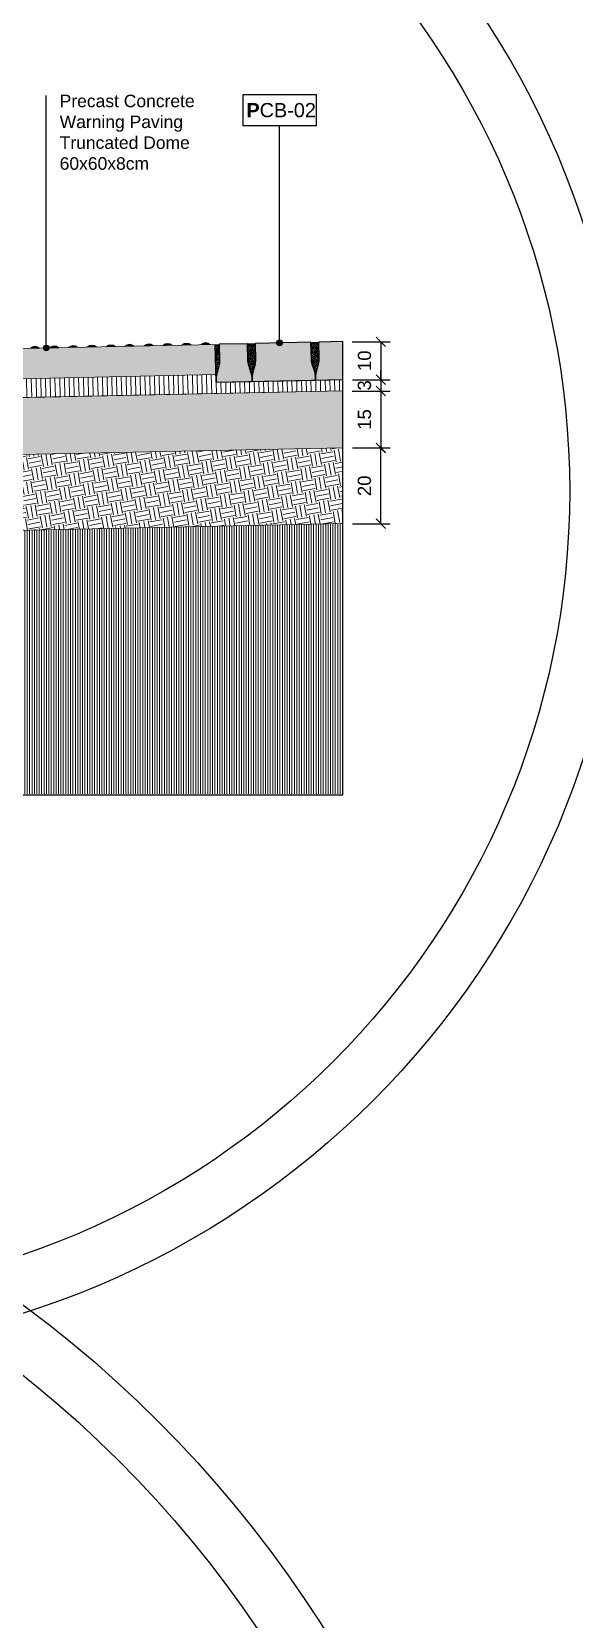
# Model space of a CAD drawing. Header units: metres. Extents: x -325 to 301, y -147 to 149.
# Drawn here: x 70.484 to 71.915, y 46.144 to 50.334 of the extents above; entities that cross this region are included whole.
import ezdxf

# ---------------------------------------------------------------- set-up
doc = ezdxf.new("R2010")
doc.units = ezdxf.units.M
doc.layers.get('Defpoints').update_dxf_attribs({"lineweight": 13})
for name, color, linetype, plot in [('-aux', 50, 'Continuous', False), ('-AUX-QAD', 5, 'Continuous', False), ('-AUX_MON', 3, 'Continuous', False)]:
    doc.layers.add(name, color=color, linetype=linetype, plot=plot)
for name, color, linetype, true_color in [('0-TX-1_25', 7, 'Continuous', 0x3f4f7f), ('3-TR-paviment fort', 7, 'Continuous', 0xd1d1d1), ('EIT_3 TR sorra', 7, 'Continuous', 0xd8ceb0)]:
    doc.layers.add(name, color=color, linetype=linetype, true_color=true_color)
for name, color, linetype, lineweight, true_color in [('03-TR-Paviment_05_Open Joint Precast Pavements', 7, 'Continuous', 5, 0xb3b3b3), ('3-TR sorra granitica', 7, 'Continuous', 0, 0xf2dac9), ('3-TR tot_u', 7, 'Continuous', 5, 0x787878)]:
    doc.layers.add(name, color=color, linetype=linetype, lineweight=lineweight, true_color=true_color)
for name, color, linetype, lineweight in [('1-CM', 7, 'Continuous', 0), ('3-TR Seleccionat', 44, 'Continuous', 0), ('3-TR Tot-u', 37, 'Continuous', 0)]:
    doc.layers.add(name, color=color, linetype=linetype, lineweight=lineweight)
for name, color, linetype in [('1-L- kodolé', 7, 'Continuous'), ('1-SECCIÓ', 1, 'Continuous'), ('A-KEYPLAN_HATCH', 7, 'Continuous'), ('A_TEXT_2', 7, 'Continuous')]:
    doc.layers.add(name, color=color, linetype=linetype)
doc.styles.get("Standard").update_dxf_attribs({"font": 'arial.ttf'})
doc.dimstyles.new('ISO-25', dxfattribs={"dimtxt": 0.1, "dimasz": 0.1, "dimexe": 0.1, "dimexo": 0.1, "dimgap": 0.1, "dimtad": 1, "dimdec": 0, "dimlfac": 100, "dimzin": 9, "dimtxsty": 'Standard', "dimblk": 'OBLIQUE', "dimcen": 0.1, "dimadec": 0, "dimazin": 0, "dimtfac": 1, "dimtdec": 0, "dimtmove": 0, "dimatfit": 3, "dimldrblk": 'OBLIQUE', "dimfxl": 1, "dimarcsym": 0})
pattern_1 = [(45.652453, (43.299449, -21.4134733), (0.00173438895, 0.00665715201), [0.0085328125, -0.0017065625, 0, -0.0017065625])]

# ---------------------------------------------------------------- blocks, each defined once
blk = doc.blocks.new('hatch keyplan 2')
at = {"layer": 'A-KEYPLAN_HATCH'}
blk.add_lwpolyline([(0, 0.00548), (0.01287, 0.00548), (0.01287, 0), (0, 0)], close=True, dxfattribs=at)
blk = doc.blocks.new('hatch keyplan')
at = {"layer": 'A-KEYPLAN_HATCH'}
blk.add_blockref('hatch keyplan 2', (1.43058, 0.85215), dxfattribs=at)
blk = doc.blocks.new('PCB03')
at = {"layer": 'A-KEYPLAN_HATCH'}
blk.add_blockref('hatch keyplan', (-1.42958, -0.85215), dxfattribs=at)
at = {"layer": 'A_TEXT_2', "insert": (0.0002, 0.00399), "char_height": 0.0025, "attachment_point": 1}
blk.add_mtext_dynamic_manual_height_columns('\\pi0.00139;{\\fArial|b1|i0|c0|p34;P}CB-02', width=0.0145619, gutter_width=0.015, heights=[0], dxfattribs=at)
blk = doc.blocks.new('_Oblique')
at = {"color": 0, "lineweight": -2}
blk.add_line((-0.5, -0.5), (0.5, 0.5), dxfattribs=at)
blk = doc.blocks.new('*D99')
at = {"layer": '0-TX-1_25', "color": 0, "lineweight": -2, "transparency": 16777216}
for p, q in [((71.3292, 49.3853), (71.4294, 49.3853)), ((71.4044, 49.3853), (71.4044, 49.2353)), ((71.3327, 49.2353), (71.4294, 49.2353))]:
    blk.add_line(p, q, dxfattribs=at)
at = {"layer": 'Defpoints', "color": 0, "transparency": 16777216}
for p in [(71.3042, 49.3853), (71.3077, 49.2353), (71.4044, 49.2353)]:
    blk.add_point(p, dxfattribs=at)
at = {"layer": '0-TX-1_25', "color": 0, "lineweight": -2, "transparency": 16777216, "xscale": 0.025, "yscale": 0.025, "zscale": 0.025}
for p, rotation in [((71.4044, 49.3853), 90), ((71.4044, 49.2353), 270)]:
    blk.add_blockref('_Oblique', p, dxfattribs=dict(at, rotation=rotation))
at = {"layer": '0-TX-1_25', "color": 0, "transparency": 16777216, "insert": (71.3615, 49.3103), "char_height": 0.035, "attachment_point": 5, "rotation": 90}
blk.add_mtext('15', dxfattribs=at)
blk = doc.blocks.new('*D100')
at = {"layer": '0-TX-1_25', "color": 0, "lineweight": -2, "transparency": 16777216}
for p, q in [((71.3293, 49.5153), (71.4294, 49.5153)), ((71.4044, 49.5153), (71.4044, 49.4153)), ((71.3296, 49.4153), (71.4294, 49.4153))]:
    blk.add_line(p, q, dxfattribs=at)
at = {"layer": 'Defpoints', "color": 0, "transparency": 16777216}
for p in [(71.3043, 49.5153), (71.3046, 49.4153), (71.4044, 49.4153)]:
    blk.add_point(p, dxfattribs=at)
at = {"layer": '0-TX-1_25', "color": 0, "lineweight": -2, "transparency": 16777216, "xscale": 0.025, "yscale": 0.025, "zscale": 0.025}
for p, rotation in [((71.4044, 49.5153), 90), ((71.4044, 49.4153), 270)]:
    blk.add_blockref('_Oblique', p, dxfattribs=dict(at, rotation=rotation))
at = {"layer": '0-TX-1_25', "color": 0, "transparency": 16777216, "insert": (71.3615, 49.4653), "char_height": 0.035, "attachment_point": 5, "rotation": 90}
blk.add_mtext('10', dxfattribs=at)
blk = doc.blocks.new('*D101')
at = {"layer": '0-TX-1_25', "color": 0, "lineweight": -2, "transparency": 16777216}
for p, q in [((71.4044, 49.4153), (71.4044, 49.4403)), ((71.3296, 49.4153), (71.4294, 49.4153)), ((71.4044, 49.4153), (71.4044, 49.3853)), ((71.3302, 49.3853), (71.4294, 49.3853)), ((71.4044, 49.3853), (71.4044, 49.3603))]:
    blk.add_line(p, q, dxfattribs=at)
at = {"layer": 'Defpoints', "color": 0, "transparency": 16777216}
for p in [(71.3046, 49.4153), (71.3052, 49.3853), (71.4044, 49.3853)]:
    blk.add_point(p, dxfattribs=at)
at = {"layer": '0-TX-1_25', "color": 0, "lineweight": -2, "transparency": 16777216, "xscale": 0.025, "yscale": 0.025, "zscale": 0.025}
for p, rotation in [((71.4044, 49.4153), 270), ((71.4044, 49.3853), 90)]:
    blk.add_blockref('_Oblique', p, dxfattribs=dict(at, rotation=rotation))
at = {"layer": '0-TX-1_25', "color": 0, "transparency": 16777216, "insert": (71.3615, 49.4003), "char_height": 0.035, "attachment_point": 5, "rotation": 90}
blk.add_mtext('3', dxfattribs=at)
blk = doc.blocks.new('POINT')
at = {"layer": '0-TX-1_25'}
h = blk.add_hatch(dxfattribs=at)
h.set_pattern_fill('ANGLE', color=256)
h.set_pattern_definition([(0, (-83.747, -12.726), (0, 6.985), [5.08, -1.905]), (90, (-83.747, -12.726), (-6.985, 4e-16), [5.08, -1.905])])
edge = h.paths.add_edge_path()
edge.add_arc((0, 0), 0.0075, 0, 360)
h = blk.add_hatch(color=256, dxfattribs=at)
h.dxf.hatch_style = 1
edge = h.paths.add_edge_path()
edge.add_arc((0, 0), 0.0075, 0, 360)
blk.add_circle((0, 0), 0.0075, dxfattribs=at)
blk = doc.blocks.new('*D333')
at = {"layer": '0-TX-1_25', "color": 0, "lineweight": -2, "transparency": 16777216}
for p, q in [((71.3296, 49.2352), (71.4294, 49.2352)), ((71.4044, 49.0352), (71.4044, 49.2352)), ((71.3296, 49.0352), (71.4294, 49.0352))]:
    blk.add_line(p, q, dxfattribs=at)
at = {"layer": 'Defpoints', "color": 0, "transparency": 16777216}
for p in [(71.3046, 49.2352), (71.4044, 49.2352), (71.3046, 49.0352)]:
    blk.add_point(p, dxfattribs=at)
at = {"layer": '0-TX-1_25', "color": 0, "lineweight": -2, "transparency": 16777216, "xscale": 0.025, "yscale": 0.025, "zscale": 0.025}
for p, rotation in [((71.4044, 49.2352), 90), ((71.4044, 49.0352), 270)]:
    blk.add_blockref('_Oblique', p, dxfattribs=dict(at, rotation=rotation))
at = {"layer": '0-TX-1_25', "color": 0, "transparency": 16777216, "insert": (71.3615, 49.1352), "char_height": 0.035, "attachment_point": 5, "rotation": 90}
blk.add_mtext('20', dxfattribs=at)
blk = doc.blocks.new('*U1805')
at = {"layer": '3-TR-paviment fort'}
blk.add_hatch(color=256, dxfattribs=at).paths.add_polyline_path([(0.025, 0), (0.05, 0, 0.4)])
blk.add_lwpolyline([(0.025, 0), (0.05, 0)])
blk.add_arc((0.0375, -0.013125), 0.018125, 46.397181, 133.602819)
blk = doc.blocks.new('*U1806')
at = {"color": 0, "linetype": 'ByBlock', "lineweight": -2, "transparency": 16777216}
for p in [(0, 0.08), (0.05, 0.08), (0.1, 0.08), (0.15, 0.08), (0.2, 0.08), (0.25, 0.08), (0.3, 0.08), (0.35, 0.08), (0.4, 0.08), (0.45, 0.08), (0.5, 0.08), (0.55, 0.08)]:
    blk.add_blockref('*U1805', p, dxfattribs=at)
blk = doc.blocks.new('Warning Surface 600x600x80')
at = {"layer": '3-TR-paviment fort'}
blk.add_hatch(color=256, dxfattribs=at).paths.add_polyline_path([(0, 0.08), (0.6, 0.08), (0.6, 0), (0.0002, 0.0006)])
blk.add_lwpolyline([(0, 0.08), (0.6, 0.08)])
at = {"layer": '1-CM'}
blk.add_lwpolyline([(0.6, 0.08), (0, 0.08), (0, 0), (0.6, 0)], close=True, dxfattribs=at)
blk.add_blockref('*U1806', (-0.0125, 0))
blk = doc.blocks.new('*D2918')
at = {"layer": '0-TX-1_25', "color": 0, "lineweight": -2, "transparency": 16777216}
blk.add_arc((67.2575, 48.3197), 1.9884, 360, 17.6105, dxfattribs=at)
at = {"layer": 'Defpoints', "color": 0, "transparency": 16777216}
for p in [(69.5364, 49.0431), (68.3046, 48.652), (69.2354, 48.523), (68.3046, 48.3197), (71.3046, 48.3197)]:
    blk.add_point(p, dxfattribs=at)
at = {"layer": '0-TX-1_25', "color": 0, "lineweight": -2, "transparency": 16777216, "xscale": 0.025, "yscale": 0.025, "zscale": 0.025}
for p, rotation in [((69.1526, 48.9212), 107.6105247687067), ((69.2458, 48.3197), 269.9999999999999)]:
    blk.add_blockref('_Oblique', p, dxfattribs=dict(at, rotation=rotation))
at = {"layer": '0-TX-1_25', "color": 0, "transparency": 16777216, "insert": (69.2647, 48.6306), "char_height": 0.035, "attachment_point": 5, "rotation": 278.8053}
blk.add_mtext('18°', dxfattribs=at)

msp = doc.modelspace()

# ---------------------------------------------------------------- hatches: boundary and pattern name
at = {"layer": '03-TR-Paviment_05_Open Joint Precast Pavements'}
h = msp.add_hatch(color=256, dxfattribs=at)
h.dxf.hatch_style = 1
edge = h.paths.add_edge_path()
edge.add_line((71.0651, 49.4106), (71.065, 49.4188))
edge.add_arc((71.0165, 49.4177), 0.0484, 1.2199, 17.2189)
edge.add_line((71.0628, 49.4321), (71.0564, 49.4527))
edge.add_arc((71.111, 49.4696), 0.0571, 181.2199, 197.2189, ccw=False)
edge.add_line((71.0539, 49.4684), (71.053, 49.5095))
edge.add_line((71.053, 49.5095), (71.0522, 49.5095))
edge.add_line((71.0522, 49.5095), (71.0522, 49.5103))
edge.add_line((71.0522, 49.5103), (70.9789, 49.5088))
edge.add_line((70.9789, 49.5088), (70.9789, 49.5079))
edge.add_line((70.9789, 49.5079), (70.9781, 49.5079))
edge.add_line((70.9781, 49.5079), (70.979, 49.4668))
edge.add_arc((70.9219, 49.4656), 0.0571, -14.7791, 1.2199, ccw=False)
edge.add_line((70.9771, 49.451), (70.9716, 49.4301))
edge.add_arc((71.0184, 49.4178), 0.0484, 165.2209, 181.2199)
edge.add_line((70.97, 49.4167), (70.9702, 49.4085))
edge.add_line((70.9702, 49.4085), (71.0651, 49.4106))
h = msp.add_hatch(color=256, dxfattribs=at)
h.dxf.hatch_style = 1
edge = h.paths.add_edge_path()
edge.add_line((71.2326, 49.4141), (71.2324, 49.4223))
edge.add_arc((71.184, 49.4213), 0.0484, 1.2199, 17.2189)
edge.add_line((71.2302, 49.4356), (71.2239, 49.4562))
edge.add_arc((71.2784, 49.4732), 0.0571, 181.2199, 197.2189, ccw=False)
edge.add_line((71.2213, 49.4719), (71.2204, 49.5131))
edge.add_line((71.2204, 49.5131), (71.2196, 49.513))
edge.add_line((71.2196, 49.513), (71.2196, 49.5139))
edge.add_line((71.2196, 49.5139), (71.0738, 49.5108))
edge.add_line((71.0738, 49.5108), (71.0738, 49.5099))
edge.add_line((71.0738, 49.5099), (71.073, 49.5099))
edge.add_line((71.073, 49.5099), (71.0739, 49.4688))
edge.add_arc((71.0168, 49.4676), 0.0571, -14.7791, 1.2199, ccw=False)
edge.add_line((71.072, 49.453), (71.0665, 49.4321))
edge.add_arc((71.1134, 49.4198), 0.0484, 165.2209, 181.2199)
edge.add_line((71.065, 49.4188), (71.0651, 49.4106))
edge.add_line((71.0651, 49.4106), (71.2326, 49.4141))
h = msp.add_hatch(color=256, dxfattribs=at)
h.dxf.hatch_style = 1
edge = h.paths.add_edge_path()
edge.add_line((71.3046, 49.4157), (71.3046, 49.5157))
edge.add_line((71.3046, 49.5157), (71.2413, 49.5143))
edge.add_line((71.2413, 49.5143), (71.2413, 49.5135))
edge.add_line((71.2413, 49.5135), (71.2405, 49.5135))
edge.add_line((71.2405, 49.5135), (71.2414, 49.4724))
edge.add_arc((71.1842, 49.4711), 0.0571, -14.7791, 1.2199, ccw=False)
edge.add_line((71.2395, 49.4566), (71.234, 49.4357))
edge.add_arc((71.2808, 49.4234), 0.0484, 165.2209, 181.2199)
edge.add_line((71.2324, 49.4223), (71.2326, 49.4141))
edge.add_line((71.2326, 49.4141), (71.3046, 49.4157))
at = {"layer": '3-TR Seleccionat'}
h = msp.add_hatch(dxfattribs=at)
h.set_pattern_fill('ANSI31', color=256, scale=0.002, angle=225, style=0)
h.set_pattern_definition([(270, (-130.816933, 1.682389), (0.00635, -2e-18), [])])
h.paths.add_polyline_path([(71.3046, 48.3227), (71.3046, 49.0357), (70.3678, 49.0161), (70.3679, 48.5362), (69.6209, 48.5362), (69.6209, 49.0431), (69.5364, 49.0431), (68.3046, 48.652), (68.3003, 48.3227)])
at = {"layer": '3-TR sorra granitica'}
h = msp.add_hatch(dxfattribs=at)
h.set_pattern_fill('LINE', color=256, scale=0.1, angle=55.5734, style=0)
h.set_pattern_definition([(91.2199074, (91.345592, 258.045268), (-0.0124971668, -0.0002661224), [])])
h.paths.add_polyline_path([(71.3046, 49.3858), (71.3046, 49.4157), (70.9702, 49.4085), (70.9691, 49.4285), (70.3693, 49.4158), (70.3678, 49.3662)])
at = {"layer": '3-TR Tot-u'}
h = msp.add_hatch(dxfattribs=at)
h.set_pattern_fill('EARTH', color=256, scale=0.005, angle=-79.60485)
h.paths.add_polyline_path([(71.3046, 49.0357), (71.3046, 49.2357), (70.3707, 49.2162), (70.3707, 49.0162)])
at = {"layer": '3-TR tot_u'}
h = msp.add_hatch(dxfattribs=at)
h.set_pattern_fill('AR-CONC', color=256, scale=0.0002, angle=90.2664)
h.set_pattern_definition([(140.2664143104, (269984.91426, -738414.163533), (0.0030183585511, 0.0364513625844), [0.00381, -0.04191]), (85.2664143104, (269984.91426, -738414.163533), (-0.0381781810675, -0.0072262829332), [0.003048, -0.033528116834]), (190.7178590104, (269984.91451, -738414.160495), (-0.0351598209585, 0.0292250795622), [0.00323800176, -0.03561804892]), (136.4506143104, (269984.9041, -738414.16358), (0.0081562825582, 0.0542543196878), [0.005715, -0.062865]), (186.9019719204, (269984.90478, -738414.15906), (-0.049705465848, 0.047250217616), [0.004857004628, -0.053427121632]), (81.45056548, (269984.9041, -738414.16358), (-0.0497054658455, 0.0472502176188), [0.004571993414, -0.050291946384]), (111.2664143104, (269984.906616, -738414.158488), (0.0203118235131, 0.0304176527954), [0.00381, -0.04191]), (56.2664143104, (269984.906616, -738414.15849), (-0.0368946682902, 0.0121889849718), [0.003048, -0.033528]), (161.7178593104, (269984.90831, -738414.155953), (-0.016582844967, 0.0426066376987), [0.00323800176, -0.03561798752]), (127.7664143104, (269984.91426, -738414.163533), (-0.0169136972324, 0.00053908133522), [0, -0.0331216, 0, -0.034036, 0, -0.033655]), (97.7664143104, (269984.91426, -738414.163533), (-0.02009803784808, 0.0132706243038), [0, -0.0194056, 0, -0.0323596, 0, -0.012827]), (57.7664143104, (269984.914312, -738414.174861), (0.00101964285024, 0.02712315336895), [0, -0.0127, 0, -0.039624, 0, -0.052578]), (47.7664143104, (269984.914336, -738414.17994), (-0.0052229971542, 0.0296018704426), [0, -0.01651, 0, -0.0263144, 0, -0.037338])])
h.paths.add_polyline_path([(71.3046, 49.2357), (71.3046, 49.3854), (70.3676, 49.3647), (70.3679, 49.2161)])
at = {"layer": 'EIT_3 TR sorra'}
h = msp.add_hatch(dxfattribs=at)
h.set_pattern_fill('ANSI36', color=256, scale=0.001075, angle=0.6525, style=0, double=1)
h.set_pattern_definition([(45.652453, (43.8880406, -21.4009395), (0.00173438895, 0.00665715201), [0.0085328125, -0.0017065625, 0, -0.0017065625])])
edge = h.paths.add_edge_path()
edge.add_line((70.9702, 49.4085), (70.9675, 49.5077))
edge.add_line((70.9675, 49.5077), (70.9781, 49.5079))
edge.add_line((70.9781, 49.5079), (70.979, 49.4668))
edge.add_arc((70.9219, 49.4656), 0.0571, -14.7791, 1.2199, ccw=False)
edge.add_line((70.9771, 49.451), (70.9716, 49.4301))
edge.add_arc((71.0184, 49.4178), 0.0484, 165.2209, 181.2199)
edge.add_line((70.97, 49.4167), (70.9702, 49.4085))
h = msp.add_hatch(dxfattribs=at)
h.set_pattern_fill('ANSI36', color=256, scale=0.001075, angle=0.6525, style=0, double=1)
h.set_pattern_definition(pattern_1)
edge = h.paths.add_edge_path()
edge.add_line((71.0651, 49.4106), (71.065, 49.4188))
edge.add_arc((71.0165, 49.4177), 0.0484, 1.2199, 17.2189)
edge.add_line((71.0628, 49.4321), (71.0564, 49.4527))
edge.add_arc((71.111, 49.4696), 0.0571, 181.2199, 197.2189, ccw=False)
edge.add_line((71.0539, 49.4684), (71.053, 49.5095))
edge.add_line((71.053, 49.5095), (71.073, 49.5099))
edge.add_line((71.073, 49.5099), (71.0739, 49.4688))
edge.add_arc((71.0168, 49.4676), 0.0571, -14.7791, 1.2199, ccw=False)
edge.add_line((71.072, 49.453), (71.0665, 49.4321))
edge.add_arc((71.1134, 49.4198), 0.0484, 165.2209, 181.2199)
edge.add_line((71.065, 49.4188), (71.0651, 49.4106))
h = msp.add_hatch(dxfattribs=at)
h.set_pattern_fill('ANSI36', color=256, scale=0.001075, angle=0.6525, style=0, double=1)
h.set_pattern_definition(pattern_1)
edge = h.paths.add_edge_path()
edge.add_line((71.2326, 49.4141), (71.2324, 49.4223))
edge.add_arc((71.184, 49.4213), 0.0484, 1.2199, 17.2189)
edge.add_line((71.2302, 49.4356), (71.2239, 49.4562))
edge.add_arc((71.2784, 49.4731), 0.0571, 181.2199, 197.2189, ccw=False)
edge.add_line((71.2213, 49.4719), (71.2204, 49.5131))
edge.add_line((71.2204, 49.5131), (71.2405, 49.5135))
edge.add_line((71.2405, 49.5135), (71.2414, 49.4724))
edge.add_arc((71.1842, 49.4711), 0.0571, -14.7791, 1.2199, ccw=False)
edge.add_line((71.2395, 49.4566), (71.234, 49.4357))
edge.add_arc((71.2808, 49.4234), 0.0484, 165.2209, 181.2199)
edge.add_line((71.2324, 49.4223), (71.2326, 49.4141))

# ---------------------------------------------------------------- linework, layer by layer
at = {"layer": '-aux'}
for points in [[(70.9702, 49.4085), (70.9702, 49.4085), (70.9675, 49.5077), (70.9781, 49.5079), (70.979, 49.4668, -0.069923), (70.9771, 49.451), (70.9716, 49.4301, 0.069923), (70.97, 49.4167), (70.9702, 49.4085), (70.9702, 49.4085)], [(71.0651, 49.4106), (71.0651, 49.4106), (71.065, 49.4188, 0.069923), (71.0628, 49.4321), (71.0564, 49.4527, -0.069923), (71.0539, 49.4684), (71.053, 49.5095), (71.073, 49.5099), (71.0739, 49.4688, -0.069923), (71.072, 49.453), (71.0665, 49.4321, 0.069923), (71.065, 49.4188), (71.0651, 49.4106), (71.0651, 49.4106)], [(71.2326, 49.4141), (71.2326, 49.4141), (71.2324, 49.4223, 0.069923), (71.2302, 49.4356), (71.2239, 49.4562, -0.069923), (71.2213, 49.4719), (71.2204, 49.5131), (71.2405, 49.5135), (71.2414, 49.4724, -0.069923), (71.2395, 49.4566), (71.234, 49.4357, 0.069923), (71.2324, 49.4223), (71.2326, 49.4141), (71.2326, 49.4141)]]:
    msp.add_lwpolyline(points, format="xyb", dxfattribs=at)
msp.add_lwpolyline([(68.3046, 48.3197), (71.3046, 48.3197)], dxfattribs=at)
at = {"layer": '-AUX-QAD'}
for radius in [3.1674, 3.0203]:
    msp.add_circle((68.5761, 44.4281), radius, dxfattribs=at)
at = {"layer": '-AUX_MON'}
for radius in [2.2751, 2.1279]:
    msp.add_circle((69.7749, 49.1213), radius, dxfattribs=at)
at = {"layer": '0-TX-1_25'}
for points in [[(70.5221, 49.499), (70.5218, 50.1649)], [(71.1376, 49.5121), (71.1376, 50.0856)]]:
    msp.add_lwpolyline(points, dxfattribs=at)
at = {"layer": '1-CM'}
for p, q in [((70.3676, 49.3662), (71.3046, 49.3858)), ((70.3676, 49.3662), (71.3046, 49.3858)), ((71.3046, 49.0357), (70.3678, 49.0161))]:
    msp.add_line(p, q, dxfattribs=at)
for points in [[(70.9702, 49.4086), (71.3046, 49.4157)], [(70.3676, 49.3662), (71.3046, 49.3858)], [(70.3679, 49.2161), (71.3046, 49.2357)]]:
    msp.add_lwpolyline(points, dxfattribs=at)
at = {"layer": '1-L- kodolé'}
for points in [[(71.0651, 49.4106), (71.065, 49.4188, 0.069923), (71.0628, 49.4321), (71.0564, 49.4527, -0.069923), (71.0539, 49.4684), (71.053, 49.5095), (71.0522, 49.5095), (71.0522, 49.5103), (70.9789, 49.5088), (70.9789, 49.5079), (70.9781, 49.5079), (70.979, 49.4668, -0.069923), (70.9771, 49.451), (70.9716, 49.4301, 0.069923), (70.97, 49.4167), (70.9702, 49.4085)], [(71.2326, 49.4141), (71.2324, 49.4223, 0.069923), (71.2302, 49.4356), (71.2239, 49.4562, -0.069923), (71.2213, 49.4719), (71.2204, 49.5131), (71.2196, 49.513), (71.2196, 49.5139), (71.0738, 49.5108), (71.0738, 49.5099), (71.073, 49.5099), (71.0739, 49.4688, -0.069923), (71.072, 49.453), (71.0665, 49.4321, 0.069923), (71.065, 49.4188), (71.0651, 49.4106)]]:
    msp.add_lwpolyline(points, format="xyb", close=True, dxfattribs=at)
msp.add_lwpolyline([(71.3046, 49.5157), (71.2413, 49.5143), (71.2413, 49.5135), (71.2405, 49.5135), (71.2414, 49.4724, -0.069923), (71.2395, 49.4566), (71.234, 49.4357, 0.069923), (71.2324, 49.4223), (71.2326, 49.4141), (71.3046, 49.4157)], format="xyb", dxfattribs=at)
at = {"layer": '1-SECCIÓ'}
msp.add_lwpolyline([(71.3046, 48.3197), (71.3046, 49.5157)], dxfattribs=at)

# ---------------------------------------------------------------- block references
at = {"layer": '0-TX-1_25', "xscale": 15, "yscale": 15, "zscale": 15}
msp.add_blockref('PCB03', (71.0261, 50.0856), dxfattribs=at)
at = {"layer": '0-TX-1_25'}
for p in [(71.1376, 49.5123), (70.5221, 49.499)]:
    msp.add_blockref('POINT', p, dxfattribs=at)
at = {"layer": '1-CM', "rotation": 1.219907352308361}
msp.add_blockref('Warning Surface 600x600x80', (70.3693, 49.4158), dxfattribs=at)

# ---------------------------------------------------------------- texts
at = {"layer": '0-TX-1_25', "insert": (70.5574, 50.1674), "char_height": 0.033, "attachment_point": 1}
msp.add_mtext_dynamic_manual_height_columns('Precast Concrete Warning Paving\\PTruncated Dome 60x60x8cm', width=0.514074, gutter_width=12.5, heights=[0], dxfattribs=at)

# ---------------------------------------------------------------- dimensions: what is measured, and where the dimension line sits
at = {"layer": '0-TX-1_25'}
for base, p1, p2, picture, middle in [((71.4044, 49.4153), (71.3043, 49.5153), (71.3046, 49.4153), '*D100', (71.3615, 49.4653)), ((71.4044, 49.2353), (71.3042, 49.3853), (71.3077, 49.2353), '*D99', (71.3615, 49.3103)), ((71.4044, 49.2352), (71.3046, 49.0352), (71.3046, 49.2352), '*D333', (71.3615, 49.1352))]:
    dim = msp.add_linear_dim(base=base, p1=p1, p2=p2, angle=90, dimstyle='ISO-25', override={"dimtxt": 0.035, "dimasz": 0.025, "dimexe": 0.025, "dimexo": 0.025, "dimgap": 0.025, "dimblk1": 'Oblique', "dimblk2": 'Oblique', "dimsah": 1, "dimfxl": 0.1, "dimfxlon": 1, "dimarcsym": 1}, dxfattribs=at)
    dim.commit()
    dim.dimension.update_dxf_attribs({"geometry": picture, "text_midpoint": middle})
dim = msp.add_linear_dim(base=(71.4044, 49.3853), p1=(71.3046, 49.4153), p2=(71.3052, 49.3853), angle=90, dimstyle='ISO-25', override={"dimtxt": 0.035, "dimasz": 0.025, "dimexe": 0.025, "dimexo": 0.025, "dimgap": 0.025, "dimblk1": 'Oblique', "dimblk2": 'Oblique', "dimsah": 1, "dimfxl": 0.1, "dimfxlon": 1, "dimarcsym": 1}, dxfattribs=at)
dim.commit()
dim.dimension.update_dxf_attribs({"geometry": '*D101', "text_midpoint": (71.4044, 49.4003), "dimtype": 160})
dim = msp.add_angular_dim_2l(base=(69.2354, 48.523), line1=((68.3046, 48.3197), (71.3046, 48.3197)), line2=((68.3046, 48.652), (69.5364, 49.0431)), dimstyle='ISO-25', override={"dimtxt": 0.035, "dimasz": 0.025, "dimexe": 0.025, "dimexo": 0.025, "dimgap": 0.025, "dimblk1": 'Oblique', "dimblk2": 'Oblique', "dimsah": 1, "dimfxl": 0.1, "dimfxlon": 1, "dimarcsym": 1}, dxfattribs=at)
dim.commit()
dim.dimension.update_dxf_attribs({"geometry": '*D2918', "text_midpoint": (69.2647, 48.6306)})

doc.saveas('drawing.dxf')
